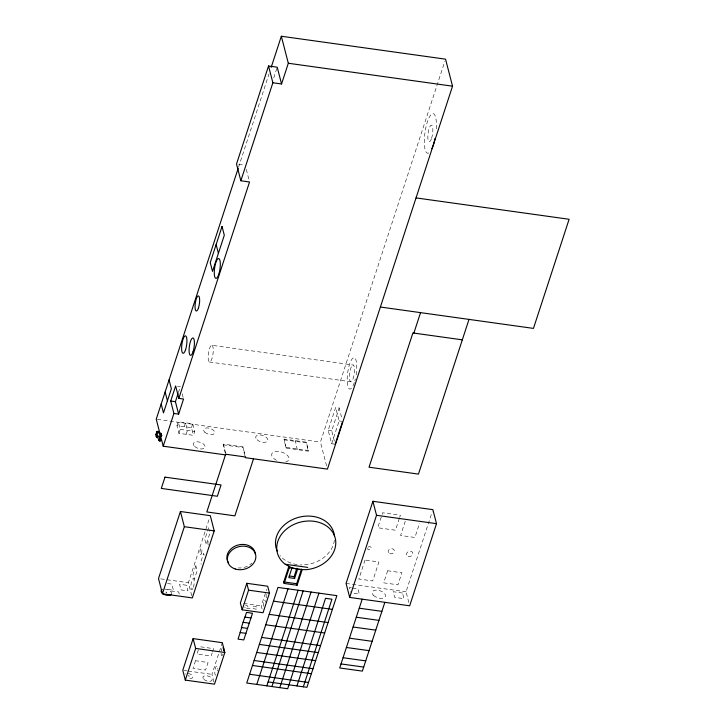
<?xml version="1.0" encoding="UTF-8"?>
<svg xmlns="http://www.w3.org/2000/svg" width="725" height="725" viewBox="0 0 725 725"><rect width="100%" height="100%" fill="white"/><g stroke="black" fill="none" stroke-linecap="round" stroke-linejoin="round"><path stroke-width="0.54" stroke-dasharray="3.62 2.72" d="M238.534 167.267L269.057 73.832M273.742 77.865L277.222 67.207M178.377 392.642L180.344 386.606L177.516 386.208M176.963 425.647L178.232 421.76L192.723 423.781L194.699 431.429L193.43 435.326L178.939 433.305L176.963 425.647L191.445 427.668L193.43 435.326M178.939 433.305L180.217 429.408L178.232 421.76M184.204 426.663L185.473 422.766L187.458 430.423L186.18 434.311M191.445 427.668L192.723 423.781M225.203 452.898L223.327 444.135L242.92 446.863L245.539 456.995M191.753 595.76L188.382 582.728L209.244 518.855M208.655 527.709L204.812 539.454L206.154 544.638L209.996 532.893L209.19 529.785M244.796 455.635L242.92 446.863M198.378 649.827L196.992 654.059L211.147 656.034L212.18 652.862M212.525 651.802L213.567 648.63L199.411 646.655M284.01 439.794L284.227 439.123L306.467 442.223L308.397 451.204L286.157 448.095L284.01 439.794L306.249 442.903L308.397 451.204M213.929 681.998L211.954 674.359L222.303 642.685M286.157 448.095L284.227 439.123M295.129 441.344L295.347 440.673L297.277 449.654M306.249 442.903L306.467 442.223M262.033 608.819L261.272 605.882L266.673 589.325M326.585 465.885L320.441 442.114L444.842 61.326M335.186 444.235L331.66 443.736L328.189 430.324L335.648 407.486L339.173 407.976L341.837 418.298M334.379 441.135L331.715 430.813L339.173 407.976M331.66 443.736L339.119 420.908L335.648 407.486M399.33 518.429L395.478 530.22L377.761 527.746L382.664 512.747L400.381 515.221L399.683 517.36M405.257 521.212L400.599 535.476L414.917 537.47L419.576 523.214M408.837 602.575L406.045 591.799L432.191 511.796M188.509 675.609L189.343 676.062L188.527 676.081M238.688 164.312L244.117 165.064M212.008 345.308A8.464 2.302 -82.1 0 1 211.972 358.531A8.464 2.302 -82.1 0 1 208.148 357.126A8.464 2.302 -82.1 0 1 212.008 345.308L353.265 365.019A8.464 2.302 -82.1 0 1 353.229 378.242A8.464 2.302 -82.1 0 1 349.405 376.846A8.464 2.302 -82.1 0 1 353.265 365.019M209.407 362.002L350.664 381.722M339.119 420.908L342.644 421.397M328.189 430.324L331.715 430.813M157.352 419.349L320.441 442.114M180.217 429.408L194.699 431.429M286.375 447.425L308.614 450.533M223.11 444.806L242.703 447.542M346.07 583.426L406.045 591.799M351.435 587.893L349.26 587.594L350.347 591.79M352.522 588.048L357.951 588.809L359.31 594.056L350.619 592.842M160.723 578.867L188.382 582.728M167.502 583.516L171.852 584.123L173.42 590.195L165.817 589.135M243.663 603.418L261.272 605.882M246.536 608.221L250.343 608.755L250.741 610.287M183.842 670.435L187.086 670.888M188.165 671.042L211.954 674.359M246.292 169.405L249.001 179.882M223.327 444.135L225.946 454.258M182.22 393.847L183.289 397.989M204.115 555.178L203.634 553.32L200.68 562.355L201.16 564.213M179.247 594.074L178.694 591.963L171.716 590.984L172.26 593.095M276.524 460.284A9.062 4.794 18.1 0 1 273.162 452.246A9.062 4.794 18.1 0 1 286.303 454.412A9.062 4.794 18.1 0 1 285.849 461.825M354.326 382.501A15.85 4.314 -82.1 0 1 347.202 381.694A15.85 4.314 -82.1 0 1 353.256 357.878A15.85 4.314 -82.1 0 1 355.748 376.909M355.332 378.885A15.85 4.314 -82.1 0 1 354.851 380.752M428.738 152.966A19.992 5.438 -82.1 0 1 424.533 136.681A19.992 5.438 -82.1 0 1 431.982 113.87A19.992 5.438 -82.1 0 1 436.196 130.156M334.388 540.207A29.861 23.997 -14.5 0 1 300.358 564.857M297.132 564.567A29.861 23.997 -14.5 0 1 279.968 555.549M251.82 563.044A14.418 11.591 -14.5 0 1 249.763 564.793M247.379 566.198A14.418 11.591 -14.5 0 1 238.28 567.929M164.475 589.008A5.465 2.891 18.1 0 1 171.544 593.902M208.311 544.683A2.683 0.725 -82.1 0 1 208.084 541.439A2.683 0.725 -82.1 0 1 209.298 539.554M266.428 597.917A3.516 0.952 -82.1 0 1 266.265 594.319M263.655 606.299A3.163 0.861 -82.1 0 1 263.982 601.224A3.163 0.861 -82.1 0 1 265.296 602.067M245.422 605.04A2.266 1.196 18.1 0 1 247.887 607.124A2.266 1.196 18.1 0 1 244.479 607.061M368.019 547.221A1.903 1.532 -14.5 0 1 370.983 547.303A1.903 1.532 -14.5 0 1 369.813 549.677A1.903 1.532 -14.5 0 1 367.457 548.363M223.037 653.968A4.232 1.151 -82.1 0 1 222.394 655.355M222.067 655.672A4.232 1.151 -82.1 0 1 221.125 653.27M221.306 651.132A4.232 1.151 -82.1 0 1 222.086 648.295M215.823 675.084A4.649 1.26 -82.1 0 1 214.817 671.694A4.649 1.26 -82.1 0 1 216.34 666.202A4.649 1.26 -82.1 0 1 217.609 668.631M217.554 669.782A4.649 1.26 -82.1 0 1 217.409 670.987M188.201 673.471A4.232 2.238 18.1 0 1 192.886 677.087A4.232 2.238 18.1 0 1 187.358 677.739M185.02 674.205A4.232 2.238 18.1 0 1 185.537 673.788M195.859 565.79L193.022 574.49L194.309 579.465L197.146 570.765L195.859 565.79M195.505 660.729L193.022 668.323L205.574 670.072L208.057 662.478L195.505 660.729M365.047 560.035L358.839 579.021L372.704 580.952L378.903 561.975L365.047 560.035M387.639 570.756L383.697 582.827L397.952 584.812L401.895 572.75L387.639 570.756M166.016 592.089L166.687 592.334L166.016 592.089M402.511 593.023L393.195 591.718L394.645 597.346L403.961 598.651L402.511 593.023M186.506 585.247L179.583 584.278L181.023 589.878L187.956 590.839L186.506 585.247M257.031 439.731A6.317 3.344 18.1 0 0 267.462 441.181A6.317 3.344 18.1 0 0 260.837 435A6.317 3.344 18.1 0 0 257.031 439.731M204.867 432.281A5.718 3.027 18.1 0 0 214.31 433.595A5.718 3.027 18.1 0 0 208.311 427.995A5.718 3.027 18.1 0 0 204.867 432.281M194.617 446.428A6.135 3.244 18.1 0 0 204.758 447.86A6.135 3.244 18.1 0 0 198.342 441.842A6.135 3.244 18.1 0 0 194.617 446.428M431.602 138.221A8.347 2.266 -82.1 0 0 431.647 125.189A8.347 2.266 -82.1 0 0 427.832 136.844A8.347 2.266 -82.1 0 0 431.602 138.221M201.423 553.402A3.398 0.924 -82.1 0 0 201.441 548.1A3.398 0.924 -82.1 0 0 199.892 552.84A3.398 0.924 -82.1 0 0 201.423 553.402M193.403 587.304A5.546 1.504 -82.1 0 0 193.43 578.641A5.546 1.504 -82.1 0 0 190.902 586.389A5.546 1.504 -82.1 0 0 193.403 587.304M253.097 608.067A2.501 1.323 18.1 0 0 257.23 608.647A2.501 1.323 18.1 0 0 254.611 606.191A2.501 1.323 18.1 0 0 253.097 608.067M389.66 553.628A3.163 2.537 -14.5 0 0 394.373 551.018A3.163 2.537 -14.5 0 0 389.706 549.169A3.163 2.537 -14.5 0 0 389.66 553.628M408.103 556.247A3.217 2.583 -14.5 0 0 412.906 553.592A3.217 2.583 -14.5 0 0 408.148 551.716A3.217 2.583 -14.5 0 0 408.103 556.247M373.583 595.442A6.987 3.698 18.1 0 0 385.111 597.047A6.987 3.698 18.1 0 0 377.788 590.213A6.987 3.698 18.1 0 0 373.583 595.442M203.906 679.352A4.83 2.556 18.1 0 0 211.872 680.467A4.83 2.556 18.1 0 0 206.815 675.745A4.83 2.556 18.1 0 0 203.906 679.352"/><path stroke-width="1.09" d="M159.89 433.369L160.624 435.825L157.153 436.305L156.944 434.474L155.957 434.456C155.132 437.121 158.34 437.392 156.265 436.559M160.379 438.389L160.461 435.825M159.083 436.803C159.246 437.728 161.095 441.978 159.781 440.311C157.715 440.927 162.065 441.407 160.27 439.912L160.143 438.344M160.733 440.691L159.047 440.682L157.234 436.287M268.531 65.993L272.872 82.759L281.554 83.973L277.222 67.207L268.531 65.993L236.513 164.004L240.845 180.77L249.536 181.975L178.848 398.369L183.561 399.031L178.631 414.12L173.918 413.468L170.701 401.043L175.631 385.945L178.848 398.369M238.19 168.336L156.238 419.195L159.591 432.154M271.168 67.389L281.336 36.25L445.549 59.169L452.536 86.184L327.428 469.12L245.322 457.665L245.539 456.995L225.946 454.258L225.729 454.928L163.216 446.201L160.143 434.32M240.845 180.77L272.872 82.759M178.631 414.12L175.414 401.695L178.042 393.648M163.216 446.201L173.918 413.468M281.554 83.973L288.323 63.256L281.336 36.25M180.416 511.497L158.503 578.55L162.436 593.757L192.315 597.926L214.219 530.872L210.295 515.665L180.416 511.497L184.349 526.694L162.436 593.757M225.457 454.892L206.815 511.95L234.873 515.865L253.514 458.807M193.113 638.607L182.763 670.29L185.301 680.104L214.491 684.173L224.841 652.5L222.303 642.685L193.113 638.607L195.65 648.422L185.301 680.104M246.79 583.299L240.365 602.964L242.141 609.825L263.039 612.743L269.464 593.077L267.688 586.217L246.79 583.299L248.566 590.159L242.141 609.825M244.977 617.129L246.509 612.417L252.499 613.25L243.781 639.93L238.045 639.133L240.193 632.544M241.697 627.578L240.084 632.526L245.938 633.342M284.146 583.444L283.756 581.93L288.876 566.261L289.266 567.766L284.146 583.444L297.096 585.247L302.216 569.578L289.266 567.766M291.876 568.201L288.795 577.635L294.586 578.441L297.667 569.007M335.186 444.235L342.3 422.439M256.786 684.436L288.024 588.818M294.586 578.441L294.123 576.656L296.86 568.273M297.096 585.247L296.706 583.734L301.482 569.107M266.836 685.841L298.075 590.222M271.902 686.548L303.141 590.929M279.796 687.644L311.034 592.035M318.918 593.132L287.689 688.75L246.736 683.032L277.965 587.422L336.871 595.642L306.92 687.318L268.123 681.899M296.933 685.923L325.552 598.306L331.95 599.203L303.322 686.811M413.875 333.074L420.554 312.638M372.904 501.292L346.07 583.426L349.695 597.427L409.67 605.801L436.504 523.668L432.888 509.666L372.904 501.292L376.529 515.294L349.695 597.427M362.183 599.176L339.708 667.961L362.373 671.123L384.839 602.339M469.002 319.399L418.461 474.105L369.043 467.208L412.906 332.947L462.323 339.844M158.358 432.037C154.153 430.442 159.237 434.773 158.195 432.145M161.195 435.616C161.258 437.112 162.137 435.571 160.026 433.813M161.711 435.933L161.213 436.35M158.014 432.435L156.138 433.323L155.957 434.456M158.503 432.127L158.032 431.167L156.808 431.747M158.675 432.644L157.243 432.725M159.998 433.822L161.077 433.342L158.748 432.399M156.872 436.477L156.827 433.994M288.323 63.256L452.536 86.184M416.032 197.907L569.107 219.276L533.455 328.398L380.38 307.028M170.701 401.043L175.414 401.695M376.529 515.294L436.504 523.668M184.349 526.694L214.219 530.872M285.224 564.258L291.305 567.621L298.401 569.469L306.032 569.678A29.861 23.997 -14.5 0 0 334.841 536.79A29.861 23.997 -14.5 0 0 291.713 525.553A29.861 23.997 -14.5 0 0 285.224 564.258L307.772 567.412M289.293 575.985L294.123 576.656M283.756 581.93L296.706 583.734M248.566 590.159L269.464 593.077M359.228 608.193L381.894 611.356M273.479 601.152L332.385 609.372M356.283 617.22L378.948 620.382M269.174 614.347L328.072 622.567M353.093 626.998L375.749 630.161M250.959 617.963L244.823 617.102L241.362 627.533L247.551 628.394M265.767 624.778L324.664 632.998M243.074 622.295L249.264 623.156M349.441 638.163L372.106 641.326M346.396 647.479L369.061 650.642M261.634 637.42L320.541 645.64M259.351 644.398L318.257 652.618M343.052 657.72L365.717 660.883M341.022 663.928L363.687 667.091M256.722 652.446L315.629 660.665M195.65 648.422L224.841 652.5M254.094 660.484L313.001 668.713M252.463 665.487L311.369 673.715M249.599 674.259L308.497 682.479M161.82 435.535L160.905 433.423M156.999 437.193L156.482 436.921M160.143 440.619L159.128 440.655M216.141 244.561L218.406 253.306M169.07 379.891L171.363 388.745L163.478 412.878L161.186 404.024M165.128 391.953L167.421 400.807M435.027 138.393A19.992 5.438 -82.1 0 1 431.873 148.716M277.177 551.036A29.861 23.997 -14.5 0 1 298.845 517.278A29.861 23.997 -14.5 0 1 334.433 535.983M228.611 562.872A14.418 11.591 -14.5 0 1 237.247 545.263A14.418 11.591 -14.5 0 1 255.39 554.253M171.145 594.563A5.465 2.891 18.1 0 1 163.569 594.147A5.465 2.891 18.1 0 1 162.264 589.407M223.064 647.362A4.232 1.151 -82.1 0 1 223.644 650.842M222.04 226.481L210.232 262.631L212.498 271.386L224.306 235.235L222.04 226.481M164.983 477.132L161.294 488.423L217.355 496.253L221.043 484.952L164.983 477.132M185.591 349.64A8.818 2.402 -82.1 0 0 185.627 335.865A8.818 2.402 -82.1 0 0 181.603 348.19A8.818 2.402 -82.1 0 0 185.591 349.64M193.058 351.752A8.818 2.402 -82.1 0 0 193.104 337.968A8.818 2.402 -82.1 0 0 189.08 350.293A8.818 2.402 -82.1 0 0 193.058 351.752M218.796 274.222A10.014 2.719 -82.1 0 0 218.841 258.58A10.014 2.719 -82.1 0 0 214.274 272.564A10.014 2.719 -82.1 0 0 218.796 274.222M198.496 307.853A7.631 2.075 -82.1 0 0 198.532 295.936A7.631 2.075 -82.1 0 0 195.043 306.593A7.631 2.075 -82.1 0 0 198.496 307.853M235.217 568.989A14.418 11.591 -14.5 0 0 255.843 556.002A14.418 11.591 -14.5 0 0 233.758 548.843A14.418 11.591 -14.5 0 0 235.217 568.989"/></g></svg>
